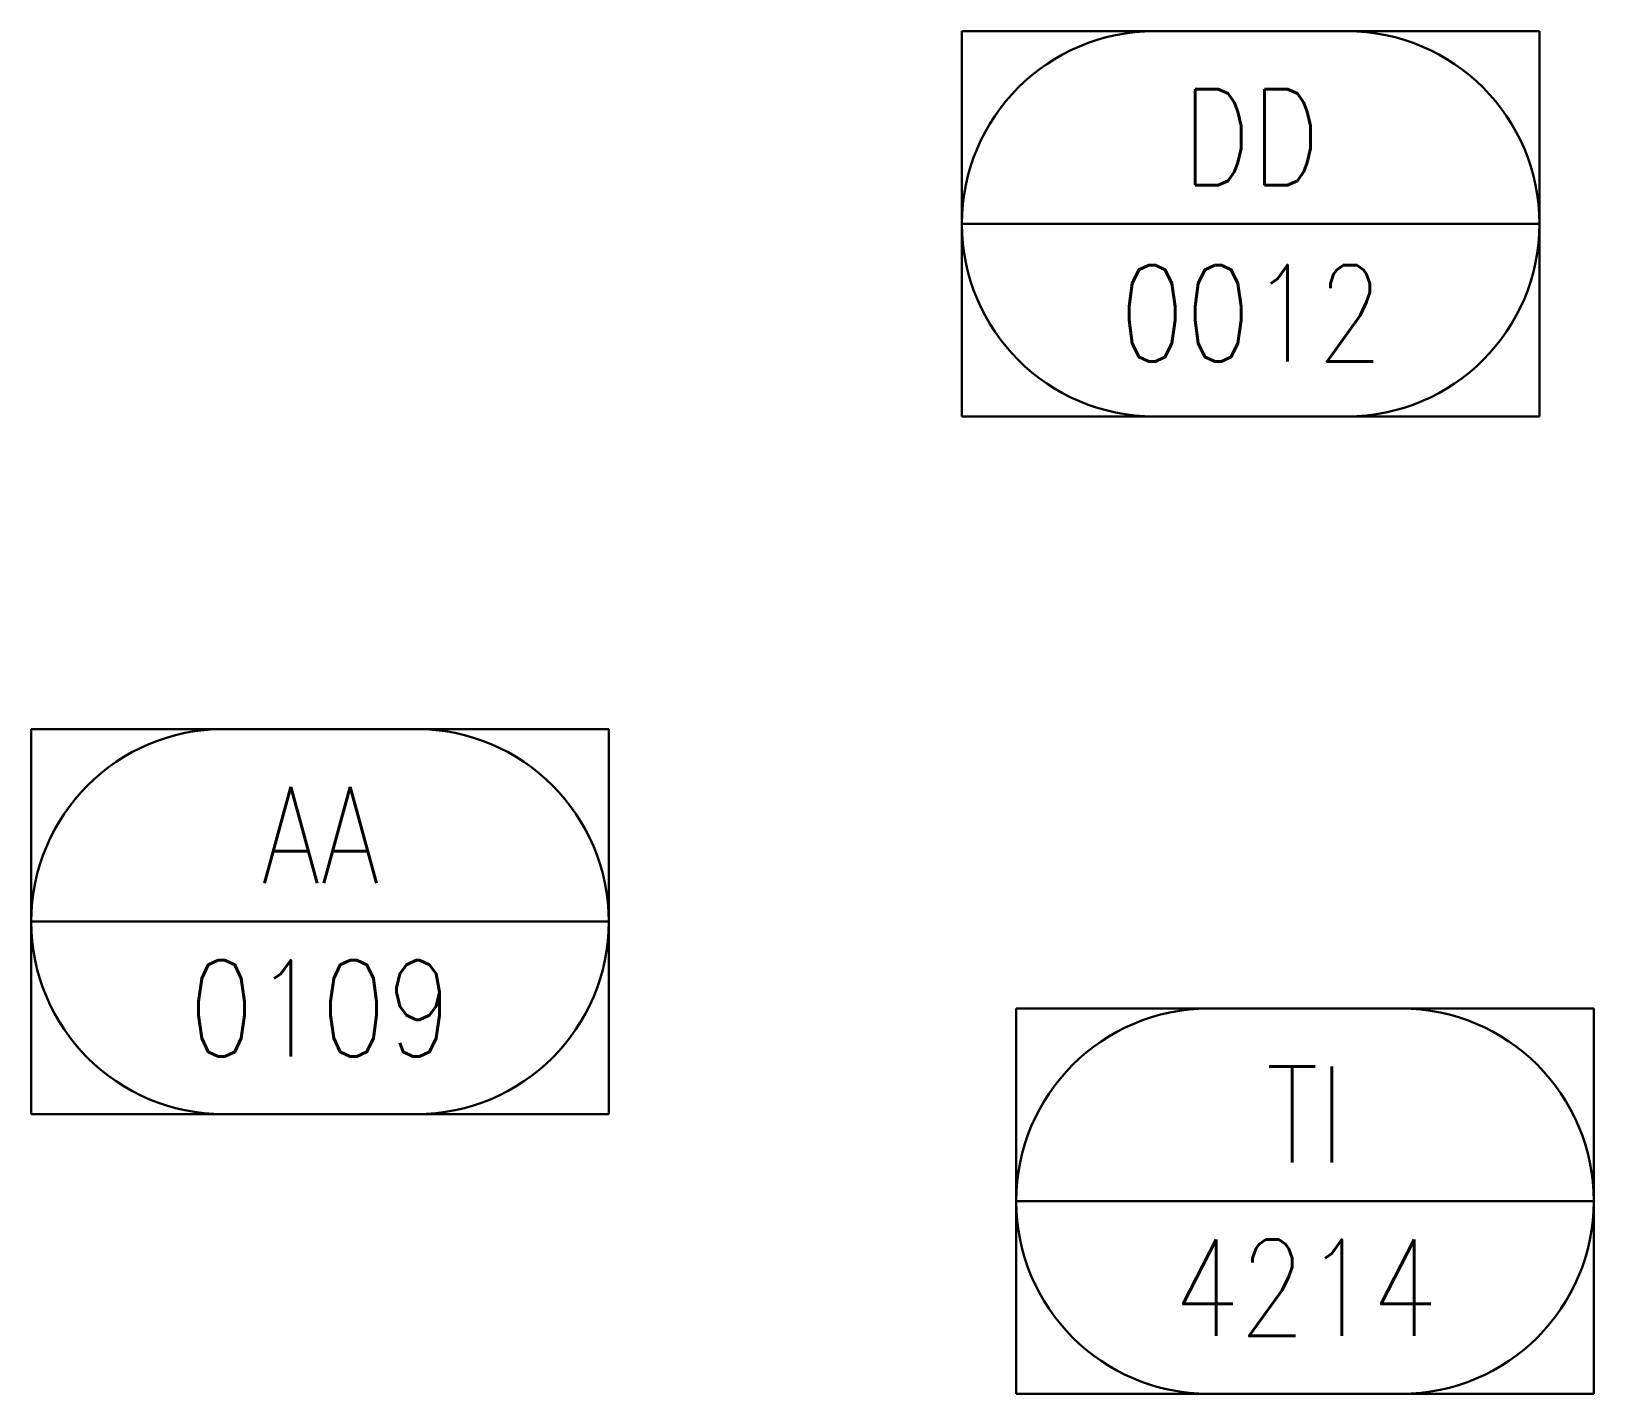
# Model space of a CAD drawing. Header units: millimetres. Extents: x 7.6 to 39.8, y 1.4 to 29.5.
import ezdxf
from ezdxf.enums import TextEntityAlignment as Align

# ---------------------------------------------------------------- set-up
doc = ezdxf.new("R2010")
doc.units = ezdxf.units.MM
doc.layers.add('KIP', color=7, linetype='Continuous')
doc.layers.add('KIP_GREEN', color=3, linetype='Continuous', lineweight=30)
doc.styles.get("Standard").update_dxf_attribs({"font": 'arial.ttf'})
doc.styles.add('TXT', font='', dxfattribs={"width": 0.8})
doc.styles.get('TXT').set_extended_font_data('txt.shx')

# ---------------------------------------------------------------- blocks, each defined once
blk = doc.blocks.new('DCS_FUN')
at = {"linetype": 'Continuous', "true_color": 0x000000}
for p, q in [((-7.5, 5), (7.5, 5)), ((-7.5, 5), (-7.5, -5)), ((-7.5, 5), (7.5, 5)), ((-7.5, 5), (-7.5, -5)), ((7.5, 5), (7.5, -5)), ((7.5, 5), (7.5, -5)), ((-7.5, 0), (7.5, 0)), ((-7.5, 0), (7.5, 0)), ((-7.5, -5), (7.5, -5)), ((-7.5, -5), (7.5, -5))]:
    blk.add_line(p, q, dxfattribs=at)
for centre, start, end in [((-2.5, 0), 90, 270), ((-2.5, 0), 90, 270), ((2.5, 0), 270, 90), ((2.5, 0), 270, 90)]:
    blk.add_arc(centre, 5, start, end, dxfattribs=at)
at = {"lineweight": 30, "flags": 104}
blk.add_attdef('KIP_NAME', text='', height=2.5, dxfattribs=at).set_placement((0.047, -0.005), align=Align.MIDDLE_CENTER)

msp = doc.modelspace()

# ---------------------------------------------------------------- linework, layer by layer
at = {"layer": 'KIP', "linetype": 'Continuous', "true_color": 0x000000}
for p, q in [((9.183, 11.136), (17.917, 11.136)), ((29.492, 5.373), (38.227, 5.373))]:
    msp.add_line(p, q, dxfattribs=at)

# ---------------------------------------------------------------- block references
at = {"layer": 'KIP_GREEN', "true_color": 0x000000, "xscale": 0.794062495231628, "yscale": 0.794062495231628, "zscale": 0.794062495231628}
for p in [(32.731, 25.523), (13.54, 11.136), (33.85, 5.373)]:
    msp.add_blockref('DCS_FUN', p, dxfattribs=at)

# ---------------------------------------------------------------- texts
at = {"layer": 'KIP', "true_color": 0x000000, "style": 'TXT', "width": 0.8}
for s, p in [('DD', (32.74, 26.317)), ('0012', (32.74, 22.686)), ('AA', (13.55, 11.93)), ('0109', (13.55, 8.356)), ('TI', (33.859, 6.167)), ('4214', (33.859, 2.594))]:
    msp.add_text(s, height=1.9852, dxfattribs=at).set_placement(p, align=Align.CENTER)

doc.saveas('drawing.dxf')
